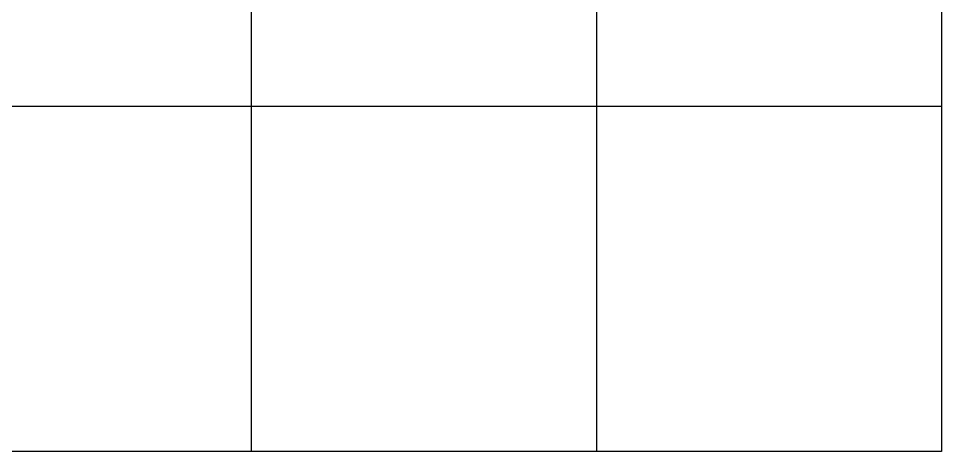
# Model space of a CAD drawing. Extents: x 64524 to 106254978, y -22354 to 20449254.
# Drawn here: x 106201484 to 106254978, y 19827214 to 19852318 of the extents above; entities that cross this region are included whole.
import ezdxf

# ---------------------------------------------------------------- set-up
doc = ezdxf.new("R2010")
doc.units = 0
doc.header["$LTSCALE"] = 1000
doc.header["$MEASUREMENT"] = 0
doc.layers.get('0').update_dxf_attribs({"color": 255, "linetype": 'CONTINUOUS'})

msp = doc.modelspace()

# ---------------------------------------------------------------- linework, layer by layer
at = {"linetype": 'Continuous'}
for p, q in [((106214978, 19887214), (106214978, 19827214)), ((106234978, 19887214), (106234978, 19827214)), ((106254978, 19887214), (106254978, 19827214)), ((106254978, 19847214), (106054978, 19847214)), ((106254978, 19827214), (106054978, 19827214))]:
    msp.add_line(p, q, dxfattribs=at)

doc.saveas('drawing.dxf')
